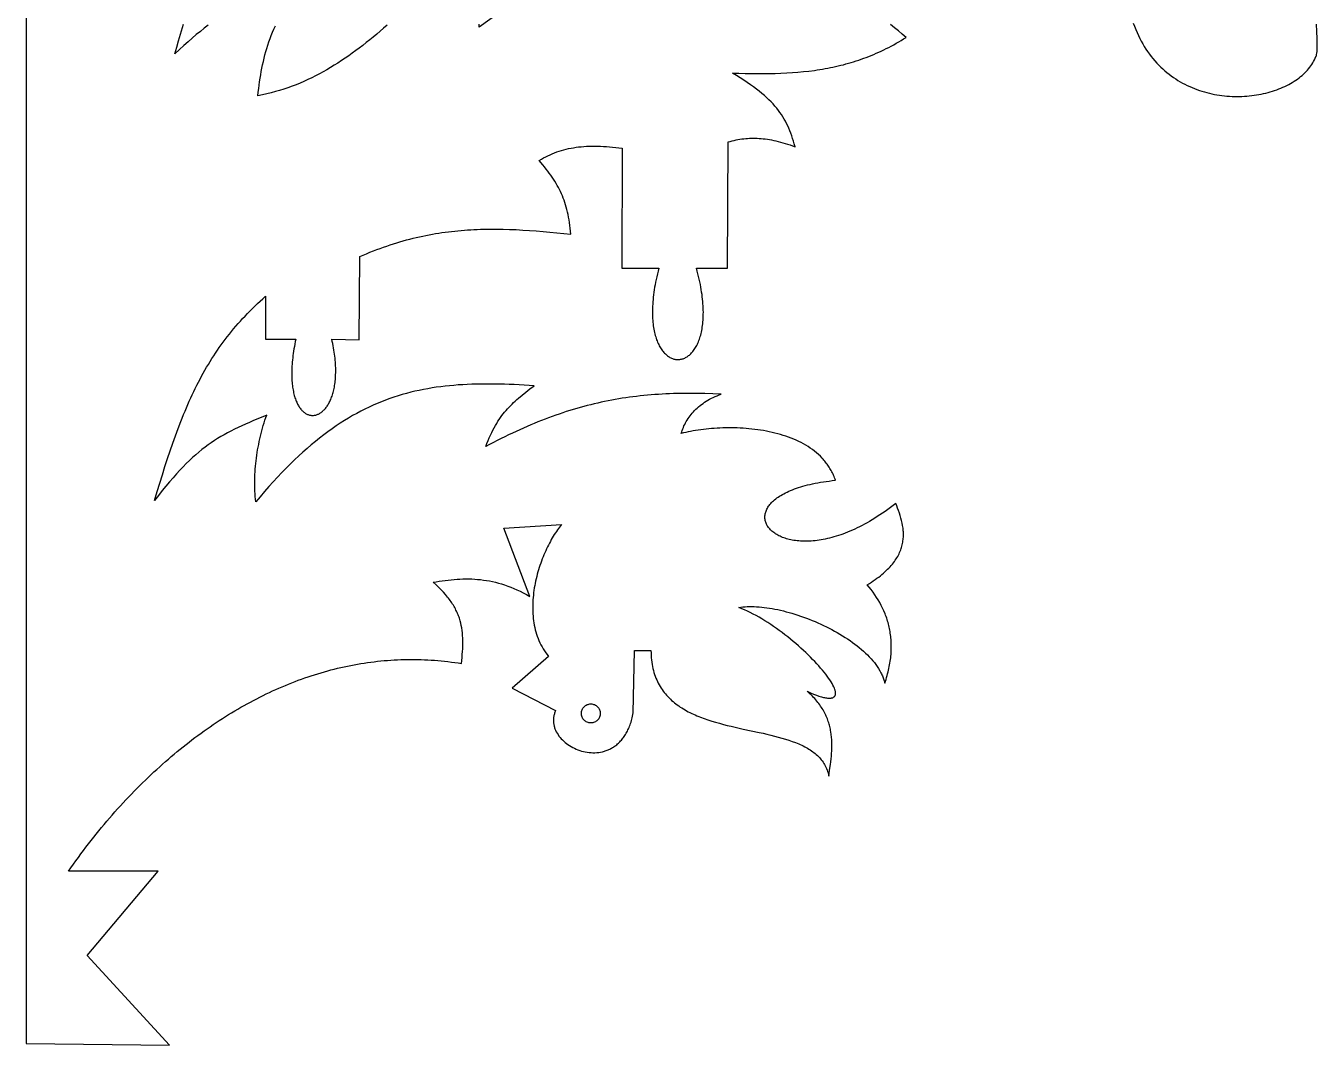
# Model space of a CAD drawing. Extents: x 2 to 372, y 3 to 246.
# Drawn here: x 278.8 to 353.7, y 4 to 63.1 of the extents above; entities that cross this region are included whole.
import ezdxf

# ---------------------------------------------------------------- set-up
doc = ezdxf.new("R2010")
doc.units = 0
doc.layers.add('Default_Layer', color=1, linetype='CONTINUOUS')
doc.layers.add('Vetor', color=1, linetype='CONTINUOUS')

msp = doc.modelspace()

# ---------------------------------------------------------------- linework, layer by layer
at = {"layer": 'Default_Layer'}
msp.add_lwpolyline([(312.094, 23.215), (312.091, 23.159), (312.082, 23.104), (312.069, 23.052), (312.05, 23.001), (312.027, 22.953), (312, 22.908), (311.968, 22.865), (311.932, 22.826), (311.893, 22.791), (311.851, 22.759), (311.806, 22.732), (311.758, 22.708), (311.707, 22.69), (311.654, 22.676), (311.6, 22.668), (311.544, 22.665), (311.487, 22.668), (311.433, 22.676), (311.38, 22.69), (311.329, 22.708), (311.281, 22.732), (311.236, 22.759), (311.194, 22.791), (311.155, 22.826), (311.119, 22.865), (311.088, 22.908), (311.06, 22.953), (311.037, 23.001), (311.018, 23.052), (311.005, 23.104), (310.996, 23.159), (310.994, 23.215), (310.996, 23.271), (311.005, 23.326), (311.018, 23.379), (311.037, 23.429), (311.06, 23.477), (311.088, 23.523), (311.119, 23.565), (311.155, 23.604), (311.194, 23.64), (311.236, 23.671), (311.281, 23.699), (311.329, 23.722), (311.38, 23.74), (311.433, 23.754), (311.487, 23.762), (311.544, 23.765), (311.6, 23.762), (311.654, 23.754), (311.707, 23.74), (311.758, 23.722), (311.806, 23.699), (311.851, 23.671), (311.893, 23.64), (311.932, 23.604), (311.968, 23.565), (312, 23.523), (312.027, 23.477), (312.05, 23.429), (312.069, 23.379), (312.082, 23.326), (312.091, 23.271), (312.094, 23.215)], close=True, dxfattribs=at)
at = {"layer": 'Vetor'}
for points in [[(278.755, 126.392), (278.766, 4.063), (287.084, 3.967), (282.311, 9.175), (286.433, 14.057), (281.226, 14.057), (281.369, 14.261), (281.513, 14.463), (281.658, 14.664), (281.804, 14.863), (281.951, 15.061), (282.098, 15.258), (282.247, 15.453), (282.396, 15.646), (282.545, 15.838), (282.696, 16.028), (282.847, 16.217), (282.999, 16.404), (283.152, 16.59), (283.306, 16.774), (283.46, 16.957), (283.615, 17.138), (283.771, 17.317), (283.927, 17.495), (284.084, 17.671), (284.242, 17.846), (284.401, 18.019), (284.56, 18.191), (284.72, 18.361), (284.881, 18.529), (285.042, 18.696), (285.204, 18.861), (285.366, 19.024), (285.53, 19.186), (285.694, 19.346), (285.858, 19.505), (286.023, 19.662), (286.189, 19.817), (286.356, 19.97), (286.523, 20.122), (286.69, 20.273), (286.858, 20.421), (287.027, 20.568), (287.197, 20.713), (287.367, 20.856), (287.537, 20.998), (287.708, 21.138), (287.88, 21.277), (288.052, 21.413), (288.225, 21.548), (288.398, 21.681), (288.572, 21.813), (288.747, 21.942), (288.922, 22.07), (289.097, 22.196), (289.273, 22.321), (289.45, 22.443), (289.626, 22.564), (289.804, 22.683), (289.982, 22.801), (290.16, 22.916), (290.339, 23.03), (290.518, 23.142), (290.698, 23.252), (290.879, 23.36), (291.059, 23.466), (291.24, 23.571), (291.422, 23.674), (291.604, 23.775), (291.786, 23.874), (291.969, 23.971), (292.152, 24.066), (292.336, 24.16), (292.52, 24.252), (292.704, 24.341), (292.889, 24.429), (293.074, 24.515), (293.26, 24.599), (293.446, 24.682), (293.632, 24.762), (293.819, 24.84), (294.006, 24.917), (294.193, 24.991), (294.38, 25.064), (294.568, 25.135), (294.757, 25.203), (294.945, 25.27), (295.134, 25.335), (295.323, 25.398), (295.513, 25.459), (295.702, 25.518), (295.892, 25.575), (296.083, 25.63), (296.273, 25.683), (296.464, 25.734), (296.655, 25.783), (296.846, 25.83), (297.038, 25.875), (297.229, 25.918), (297.421, 25.959), (297.614, 25.998), (297.806, 26.035), (297.999, 26.07), (298.192, 26.103), (298.385, 26.134), (298.578, 26.163), (298.771, 26.19), (298.965, 26.214), (299.158, 26.237), (299.352, 26.257), (299.546, 26.276), (299.741, 26.292), (299.935, 26.306), (300.129, 26.318), (300.324, 26.328), (300.519, 26.336), (300.714, 26.342), (300.908, 26.346), (301.104, 26.347), (301.299, 26.346), (301.494, 26.344), (301.689, 26.339), (301.885, 26.332), (302.08, 26.322), (302.276, 26.311), (302.471, 26.297), (302.667, 26.282), (302.863, 26.264), (303.058, 26.244), (303.254, 26.221), (303.45, 26.197), (303.646, 26.17), (303.841, 26.141), (304.037, 26.11), (304.056, 26.287), (304.072, 26.461), (304.086, 26.631), (304.098, 26.797), (304.108, 26.96), (304.114, 27.12), (304.117, 27.277), (304.117, 27.432), (304.113, 27.584), (304.106, 27.734), (304.093, 27.881), (304.077, 28.027), (304.056, 28.171), (304.029, 28.313), (303.998, 28.454), (303.96, 28.594), (303.917, 28.733), (303.894, 28.802), (303.868, 28.871), (303.842, 28.94), (303.813, 29.008), (303.783, 29.077), (303.751, 29.145), (303.718, 29.213), (303.682, 29.282), (303.645, 29.35), (303.606, 29.418), (303.566, 29.487), (303.523, 29.555), (303.479, 29.624), (303.432, 29.692), (303.384, 29.761), (303.333, 29.83), (303.281, 29.899), (303.226, 29.968), (303.111, 30.107), (302.987, 30.247), (302.854, 30.389), (302.711, 30.531), (302.56, 30.676), (302.398, 30.822), (302.573, 30.853), (302.747, 30.882), (302.92, 30.909), (303.093, 30.933), (303.265, 30.954), (303.436, 30.973), (303.608, 30.989), (303.779, 31.001), (303.95, 31.011), (304.121, 31.017), (304.291, 31.02), (304.462, 31.019), (304.633, 31.014), (304.804, 31.006), (304.975, 30.993), (305.147, 30.976), (305.319, 30.954), (305.491, 30.928), (305.665, 30.898), (305.838, 30.862), (306.013, 30.822), (306.188, 30.776), (306.364, 30.725), (306.541, 30.669), (306.719, 30.606), (306.898, 30.539), (307.078, 30.465), (307.259, 30.385), (307.442, 30.299), (307.626, 30.207), (307.811, 30.108), (307.998, 30.003), (306.496, 33.964), (309.842, 34.169), (309.782, 34.095), (309.723, 34.019), (309.663, 33.939), (309.603, 33.856), (309.544, 33.77), (309.485, 33.682), (309.426, 33.59), (309.367, 33.495), (309.309, 33.398), (309.252, 33.298), (309.195, 33.196), (309.14, 33.091), (309.084, 32.984), (309.03, 32.875), (308.977, 32.764), (308.925, 32.65), (308.873, 32.535), (308.823, 32.417), (308.775, 32.298), (308.727, 32.177), (308.681, 32.055), (308.636, 31.931), (308.593, 31.805), (308.552, 31.678), (308.512, 31.55), (308.474, 31.421), (308.438, 31.291), (308.404, 31.159), (308.372, 31.027), (308.342, 30.894), (308.314, 30.76), (308.288, 30.626), (308.265, 30.491), (308.244, 30.355), (308.226, 30.22), (308.21, 30.083), (308.196, 29.947), (308.185, 29.811), (308.177, 29.674), (308.172, 29.538), (308.17, 29.402), (308.171, 29.266), (308.174, 29.13), (308.181, 28.995), (308.191, 28.861), (308.205, 28.727), (308.221, 28.593), (308.242, 28.461), (308.265, 28.329), (308.292, 28.198), (308.323, 28.069), (308.358, 27.94), (308.396, 27.813), (308.439, 27.687), (308.485, 27.562), (308.535, 27.439), (308.589, 27.318), (308.648, 27.198), (308.711, 27.08), (308.778, 26.964), (308.849, 26.85), (308.925, 26.738), (309.006, 26.628), (309.091, 26.52), (306.974, 24.676), (309.501, 23.378), (309.479, 23.329), (309.46, 23.28), (309.443, 23.231), (309.427, 23.182), (309.414, 23.133), (309.403, 23.084), (309.393, 23.036), (309.386, 22.987), (309.38, 22.938), (309.376, 22.89), (309.374, 22.842), (309.373, 22.794), (309.375, 22.746), (309.378, 22.699), (309.383, 22.652), (309.389, 22.605), (309.397, 22.558), (309.407, 22.512), (309.418, 22.466), (309.431, 22.42), (309.445, 22.374), (309.461, 22.329), (309.497, 22.241), (309.539, 22.153), (309.586, 22.068), (309.639, 21.985), (309.696, 21.903), (309.758, 21.824), (309.825, 21.748), (309.896, 21.674), (309.971, 21.602), (310.05, 21.534), (310.133, 21.468), (310.219, 21.405), (310.309, 21.346), (310.401, 21.29), (310.496, 21.238), (310.594, 21.189), (310.694, 21.144), (310.797, 21.103), (310.901, 21.066), (311.007, 21.033), (311.114, 21.005), (311.223, 20.981), (311.333, 20.962), (311.443, 20.947), (311.554, 20.938), (311.665, 20.933), (311.777, 20.934), (311.889, 20.94), (312, 20.952), (312.11, 20.969), (312.22, 20.992), (312.275, 21.006), (312.329, 21.021), (312.384, 21.038), (312.437, 21.056), (312.491, 21.076), (312.544, 21.097), (312.596, 21.12), (312.649, 21.144), (312.7, 21.171), (312.752, 21.198), (312.802, 21.228), (312.853, 21.259), (312.902, 21.292), (312.951, 21.326), (313, 21.362), (313.047, 21.4), (313.094, 21.44), (313.141, 21.482), (313.186, 21.525), (313.231, 21.57), (313.275, 21.617), (313.319, 21.666), (313.361, 21.716), (313.403, 21.769), (313.443, 21.823), (313.483, 21.88), (313.522, 21.938), (313.56, 21.998), (313.596, 22.06), (313.632, 22.124), (313.667, 22.191), (313.7, 22.259), (313.733, 22.329), (313.764, 22.401), (313.794, 22.476), (313.823, 22.552), (313.851, 22.631), (313.877, 22.712), (313.903, 22.794), (313.926, 22.879), (313.949, 22.967), (313.97, 23.056), (313.99, 23.148), (314.008, 23.242), (314.076, 26.861), (315.033, 26.861), (315.036, 26.72), (315.042, 26.582), (315.052, 26.447), (315.065, 26.315), (315.081, 26.187), (315.101, 26.061), (315.124, 25.938), (315.15, 25.818), (315.178, 25.702), (315.21, 25.588), (315.245, 25.476), (315.283, 25.368), (315.323, 25.262), (315.366, 25.159), (315.412, 25.058), (315.461, 24.96), (315.512, 24.865), (315.566, 24.772), (315.623, 24.681), (315.681, 24.593), (315.743, 24.508), (315.806, 24.424), (315.872, 24.343), (315.941, 24.264), (316.011, 24.187), (316.084, 24.112), (316.158, 24.04), (316.235, 23.969), (316.314, 23.901), (316.394, 23.834), (316.477, 23.769), (316.561, 23.707), (316.648, 23.646), (316.736, 23.586), (316.825, 23.529), (316.917, 23.473), (317.01, 23.419), (317.104, 23.366), (317.2, 23.315), (317.297, 23.265), (317.396, 23.217), (317.496, 23.171), (317.597, 23.125), (317.7, 23.081), (317.803, 23.039), (317.908, 22.997), (318.121, 22.918), (318.338, 22.843), (318.558, 22.772), (318.781, 22.705), (319.006, 22.641), (319.234, 22.58), (319.464, 22.522), (319.695, 22.466), (319.926, 22.412), (320.391, 22.308), (320.855, 22.208), (321.314, 22.109), (321.541, 22.059), (321.765, 22.007), (321.987, 21.955), (322.205, 21.9), (322.42, 21.844), (322.63, 21.786), (322.836, 21.725), (323.038, 21.66), (323.234, 21.593), (323.424, 21.521), (323.517, 21.484), (323.608, 21.446), (323.697, 21.406), (323.785, 21.366), (323.872, 21.324), (323.956, 21.281), (324.039, 21.237), (324.119, 21.191), (324.198, 21.144), (324.275, 21.095), (324.349, 21.045), (324.422, 20.994), (324.492, 20.941), (324.56, 20.886), (324.626, 20.83), (324.69, 20.772), (324.751, 20.712), (324.81, 20.651), (324.866, 20.588), (324.92, 20.522), (324.971, 20.455), (325.02, 20.386), (325.066, 20.315), (325.109, 20.242), (325.149, 20.167), (325.187, 20.089), (325.222, 20.01), (325.253, 19.928), (325.282, 19.844), (325.308, 19.758), (325.33, 19.669), (325.35, 19.578), (325.401, 19.913), (325.448, 20.244), (325.468, 20.407), (325.486, 20.57), (325.502, 20.732), (325.515, 20.893), (325.525, 21.052), (325.531, 21.211), (325.533, 21.369), (325.532, 21.526), (325.525, 21.682), (325.514, 21.837), (325.497, 21.991), (325.475, 22.145), (325.462, 22.221), (325.447, 22.297), (325.431, 22.373), (325.413, 22.449), (325.394, 22.525), (325.373, 22.6), (325.35, 22.675), (325.325, 22.75), (325.299, 22.825), (325.271, 22.9), (325.241, 22.974), (325.209, 23.048), (325.175, 23.122), (325.139, 23.196), (325.101, 23.27), (325.061, 23.344), (325.018, 23.417), (324.974, 23.49), (324.927, 23.563), (324.879, 23.636), (324.827, 23.709), (324.774, 23.781), (324.718, 23.853), (324.66, 23.926), (324.599, 23.998), (324.536, 24.07), (324.47, 24.141), (324.402, 24.213), (324.331, 24.284), (324.257, 24.356), (324.181, 24.427), (324.102, 24.498), (324.291, 24.414), (324.467, 24.34), (324.631, 24.277), (324.782, 24.224), (324.922, 24.181), (324.987, 24.163), (325.049, 24.147), (325.109, 24.133), (325.166, 24.122), (325.219, 24.113), (325.27, 24.106), (325.319, 24.102), (325.364, 24.099), (325.407, 24.099), (325.447, 24.101), (325.485, 24.104), (325.519, 24.11), (325.552, 24.118), (325.581, 24.127), (325.608, 24.139), (325.633, 24.152), (325.655, 24.168), (325.675, 24.185), (325.692, 24.203), (325.707, 24.224), (325.719, 24.246), (325.729, 24.27), (325.737, 24.296), (325.743, 24.323), (325.746, 24.352), (325.747, 24.382), (325.746, 24.414), (325.742, 24.447), (325.737, 24.482), (325.729, 24.518), (325.719, 24.556), (325.708, 24.594), (325.678, 24.676), (325.641, 24.763), (325.595, 24.854), (325.543, 24.95), (325.483, 25.05), (325.416, 25.154), (325.343, 25.261), (325.263, 25.372), (325.177, 25.487), (325.084, 25.604), (324.986, 25.723), (324.882, 25.845), (324.773, 25.969), (324.659, 26.095), (324.54, 26.222), (324.416, 26.351), (324.288, 26.481), (324.155, 26.611), (324.018, 26.742), (323.878, 26.874), (323.734, 27.005), (323.587, 27.136), (323.437, 27.266), (323.284, 27.396), (323.128, 27.524), (322.97, 27.651), (322.809, 27.777), (322.647, 27.901), (322.483, 28.022), (322.318, 28.141), (322.151, 28.258), (321.983, 28.371), (321.815, 28.482), (321.646, 28.589), (321.476, 28.692), (321.307, 28.791), (321.137, 28.886), (320.968, 28.977), (320.8, 29.062), (320.632, 29.143), (320.465, 29.218), (320.3, 29.288), (320.136, 29.352), (320.251, 29.372), (320.371, 29.389), (320.494, 29.401), (320.622, 29.41), (320.753, 29.415), (320.888, 29.416), (321.026, 29.413), (321.167, 29.407), (321.312, 29.398), (321.459, 29.384), (321.609, 29.368), (321.761, 29.348), (321.916, 29.324), (322.073, 29.298), (322.232, 29.268), (322.392, 29.235), (322.554, 29.198), (322.717, 29.159), (322.882, 29.117), (323.048, 29.071), (323.214, 29.023), (323.381, 28.972), (323.549, 28.918), (323.717, 28.862), (323.885, 28.803), (324.053, 28.741), (324.221, 28.676), (324.388, 28.609), (324.555, 28.54), (324.721, 28.468), (324.886, 28.393), (325.05, 28.317), (325.212, 28.238), (325.373, 28.157), (325.533, 28.074), (325.69, 27.989), (325.845, 27.901), (325.999, 27.812), (326.149, 27.721), (326.298, 27.628), (326.443, 27.533), (326.585, 27.436), (326.725, 27.338), (326.861, 27.238), (326.993, 27.136), (327.122, 27.033), (327.247, 26.928), (327.368, 26.822), (327.485, 26.715), (327.597, 26.606), (327.705, 26.496), (327.808, 26.385), (327.906, 26.272), (327.999, 26.159), (328.087, 26.044), (328.169, 25.928), (328.245, 25.812), (328.316, 25.694), (328.381, 25.576), (328.411, 25.516), (328.439, 25.457), (328.466, 25.397), (328.491, 25.337), (328.515, 25.277), (328.537, 25.216), (328.557, 25.156), (328.575, 25.095), (328.592, 25.035), (328.607, 24.974), (328.643, 25.083), (328.678, 25.191), (328.711, 25.299), (328.741, 25.406), (328.77, 25.512), (328.797, 25.618), (328.822, 25.723), (328.845, 25.828), (328.866, 25.931), (328.886, 26.034), (328.903, 26.137), (328.919, 26.238), (328.933, 26.339), (328.945, 26.44), (328.956, 26.54), (328.965, 26.639), (328.972, 26.737), (328.977, 26.835), (328.98, 26.932), (328.982, 27.029), (328.982, 27.124), (328.981, 27.22), (328.978, 27.314), (328.973, 27.408), (328.967, 27.502), (328.959, 27.594), (328.949, 27.686), (328.938, 27.778), (328.925, 27.869), (328.91, 27.959), (328.894, 28.049), (328.877, 28.138), (328.858, 28.226), (328.837, 28.314), (328.815, 28.401), (328.792, 28.488), (328.767, 28.574), (328.741, 28.659), (328.713, 28.744), (328.683, 28.829), (328.653, 28.912), (328.621, 28.995), (328.552, 29.16), (328.478, 29.322), (328.399, 29.482), (328.315, 29.64), (328.225, 29.795), (328.131, 29.948), (328.031, 30.1), (327.927, 30.248), (327.818, 30.395), (327.705, 30.54), (327.587, 30.683), (327.708, 30.756), (327.824, 30.83), (327.937, 30.904), (328.045, 30.978), (328.15, 31.053), (328.25, 31.127), (328.346, 31.201), (328.438, 31.276), (328.527, 31.35), (328.611, 31.425), (328.692, 31.499), (328.769, 31.574), (328.843, 31.649), (328.913, 31.724), (328.979, 31.799), (329.042, 31.873), (329.102, 31.948), (329.158, 32.023), (329.211, 32.098), (329.261, 32.173), (329.308, 32.248), (329.351, 32.323), (329.392, 32.398), (329.43, 32.473), (329.464, 32.548), (329.496, 32.623), (329.526, 32.698), (329.552, 32.773), (329.576, 32.848), (329.598, 32.922), (329.616, 32.997), (329.633, 33.072), (329.647, 33.146), (329.658, 33.221), (329.668, 33.296), (329.675, 33.37), (329.68, 33.444), (329.683, 33.519), (329.684, 33.593), (329.683, 33.667), (329.68, 33.741), (329.676, 33.815), (329.669, 33.888), (329.661, 33.962), (329.651, 34.036), (329.64, 34.109), (329.613, 34.255), (329.58, 34.401), (329.542, 34.546), (329.499, 34.691), (329.453, 34.835), (329.403, 34.978), (329.349, 35.12), (329.293, 35.262), (329.235, 35.402), (329.081, 35.28), (328.926, 35.162), (328.773, 35.048), (328.62, 34.938), (328.469, 34.832), (328.318, 34.729), (328.168, 34.63), (328.019, 34.536), (327.87, 34.444), (327.723, 34.357), (327.577, 34.273), (327.432, 34.193), (327.287, 34.116), (327.144, 34.043), (327.002, 33.973), (326.862, 33.906), (326.722, 33.843), (326.584, 33.783), (326.446, 33.726), (326.31, 33.673), (326.176, 33.623), (326.043, 33.575), (325.911, 33.531), (325.78, 33.49), (325.651, 33.452), (325.524, 33.417), (325.397, 33.384), (325.273, 33.355), (325.15, 33.328), (325.028, 33.304), (324.908, 33.283), (324.79, 33.264), (324.674, 33.248), (324.559, 33.235), (324.446, 33.223), (324.334, 33.215), (324.225, 33.209), (324.117, 33.205), (324.011, 33.203), (323.907, 33.204), (323.805, 33.207), (323.705, 33.212), (323.607, 33.22), (323.51, 33.229), (323.416, 33.241), (323.324, 33.254), (323.234, 33.269), (323.146, 33.287), (323.061, 33.306), (322.977, 33.327), (322.896, 33.35), (322.817, 33.374), (322.74, 33.4), (322.666, 33.428), (322.594, 33.457), (322.524, 33.488), (322.457, 33.521), (322.392, 33.554), (322.33, 33.589), (322.27, 33.626), (322.213, 33.664), (322.158, 33.703), (322.106, 33.743), (322.056, 33.785), (322.009, 33.827), (321.965, 33.871), (321.924, 33.916), (321.885, 33.961), (321.849, 34.008), (321.816, 34.055), (321.785, 34.103), (321.758, 34.153), (321.733, 34.202), (321.712, 34.253), (321.693, 34.304), (321.677, 34.356), (321.665, 34.408), (321.655, 34.461), (321.648, 34.515), (321.645, 34.568), (321.645, 34.622), (321.648, 34.677), (321.654, 34.732), (321.663, 34.787), (321.676, 34.842), (321.691, 34.897), (321.711, 34.953), (321.733, 35.008), (321.759, 35.064), (321.789, 35.119), (321.821, 35.174), (321.858, 35.23), (321.898, 35.285), (321.941, 35.339), (321.988, 35.394), (322.038, 35.448), (322.093, 35.502), (322.15, 35.556), (322.212, 35.609), (322.277, 35.661), (322.346, 35.713), (322.419, 35.764), (322.496, 35.815), (322.576, 35.865), (322.66, 35.914), (322.749, 35.963), (322.841, 36.011), (322.937, 36.057), (323.037, 36.103), (323.141, 36.148), (323.25, 36.192), (323.362, 36.235), (323.479, 36.277), (323.599, 36.317), (323.724, 36.357), (323.853, 36.395), (323.986, 36.432), (324.124, 36.467), (324.266, 36.502), (324.412, 36.534), (324.563, 36.566), (324.718, 36.595), (324.877, 36.624), (325.041, 36.65), (325.209, 36.675), (325.382, 36.698), (325.559, 36.72), (325.741, 36.739), (325.716, 36.813), (325.689, 36.887), (325.66, 36.959), (325.63, 37.029), (325.599, 37.099), (325.566, 37.168), (325.532, 37.236), (325.496, 37.303), (325.46, 37.368), (325.421, 37.433), (325.382, 37.497), (325.341, 37.559), (325.299, 37.621), (325.256, 37.681), (325.211, 37.741), (325.165, 37.8), (325.118, 37.857), (325.07, 37.914), (325.021, 37.97), (324.97, 38.024), (324.866, 38.131), (324.757, 38.233), (324.644, 38.332), (324.528, 38.428), (324.407, 38.519), (324.282, 38.607), (324.154, 38.691), (324.022, 38.772), (323.887, 38.849), (323.749, 38.923), (323.608, 38.993), (323.464, 39.06), (323.317, 39.124), (323.168, 39.185), (323.016, 39.242), (322.862, 39.296), (322.706, 39.347), (322.548, 39.395), (322.388, 39.44), (322.227, 39.482), (322.064, 39.52), (321.899, 39.556), (321.733, 39.59), (321.567, 39.62), (321.399, 39.648), (321.23, 39.672), (321.061, 39.695), (320.891, 39.714), (320.721, 39.731), (320.551, 39.746), (320.381, 39.758), (320.21, 39.767), (320.041, 39.774), (319.871, 39.779), (319.702, 39.782), (319.534, 39.782), (319.366, 39.78), (319.2, 39.776), (319.034, 39.77), (318.87, 39.761), (318.707, 39.751), (318.546, 39.739), (318.387, 39.724), (318.23, 39.708), (318.074, 39.69), (317.921, 39.671), (317.77, 39.649), (317.621, 39.626), (317.476, 39.601), (317.333, 39.574), (317.192, 39.546), (317.055, 39.517), (316.921, 39.486), (316.791, 39.453), (316.817, 39.543), (316.846, 39.632), (316.878, 39.72), (316.913, 39.808), (316.951, 39.895), (316.992, 39.981), (317.036, 40.066), (317.083, 40.151), (317.133, 40.234), (317.186, 40.317), (317.242, 40.398), (317.301, 40.478), (317.362, 40.557), (317.427, 40.635), (317.495, 40.711), (317.566, 40.786), (317.64, 40.859), (317.717, 40.931), (317.797, 41.001), (317.88, 41.069), (317.965, 41.136), (318.054, 41.201), (318.146, 41.264), (318.241, 41.325), (318.339, 41.383), (318.439, 41.44), (318.543, 41.495), (318.65, 41.548), (318.76, 41.598), (318.873, 41.646), (318.988, 41.691), (319.107, 41.734), (318.626, 41.755), (318.153, 41.769), (317.919, 41.774), (317.688, 41.778), (317.458, 41.78), (317.23, 41.78), (317.004, 41.779), (316.78, 41.776), (316.557, 41.771), (316.336, 41.765), (316.116, 41.758), (315.898, 41.748), (315.681, 41.737), (315.465, 41.724), (315.251, 41.709), (315.038, 41.693), (314.826, 41.675), (314.615, 41.655), (314.405, 41.633), (314.196, 41.609), (313.988, 41.584), (313.78, 41.556), (313.574, 41.527), (313.368, 41.496), (313.163, 41.463), (312.958, 41.428), (312.754, 41.39), (312.55, 41.351), (312.347, 41.31), (312.144, 41.267), (311.941, 41.222), (311.738, 41.175), (311.536, 41.126), (311.334, 41.074), (311.131, 41.021), (310.929, 40.965), (310.726, 40.907), (310.524, 40.848), (310.321, 40.785), (310.117, 40.721), (309.914, 40.654), (309.71, 40.585), (309.505, 40.514), (309.3, 40.441), (309.095, 40.365), (308.888, 40.287), (308.681, 40.207), (308.473, 40.124), (308.265, 40.039), (308.055, 39.951), (307.844, 39.861), (307.633, 39.769), (307.42, 39.674), (307.206, 39.576), (306.991, 39.477), (306.775, 39.374), (306.557, 39.269), (306.338, 39.162), (306.117, 39.052), (305.895, 38.939), (305.671, 38.824), (305.445, 38.706), (305.514, 38.881), (305.583, 39.049), (305.652, 39.21), (305.722, 39.364), (305.792, 39.511), (305.863, 39.652), (305.934, 39.787), (306.007, 39.916), (306.08, 40.04), (306.154, 40.16), (306.229, 40.274), (306.306, 40.385), (306.383, 40.491), (306.463, 40.594), (306.543, 40.694), (306.626, 40.791), (306.71, 40.886), (306.796, 40.978), (306.884, 41.068), (306.974, 41.157), (307.066, 41.245), (307.16, 41.332), (307.256, 41.418), (307.356, 41.504), (307.561, 41.677), (307.778, 41.854), (308.007, 42.036), (308.248, 42.228), (307.667, 42.262), (307.38, 42.276), (307.096, 42.289), (306.814, 42.3), (306.535, 42.309), (306.257, 42.316), (305.982, 42.321), (305.709, 42.324), (305.439, 42.324), (305.17, 42.322), (304.903, 42.317), (304.638, 42.309), (304.375, 42.299), (304.113, 42.285), (303.854, 42.268), (303.595, 42.248), (303.339, 42.225), (303.084, 42.198), (302.83, 42.168), (302.578, 42.133), (302.327, 42.095), (302.077, 42.054), (301.829, 42.008), (301.581, 41.957), (301.335, 41.903), (301.089, 41.844), (300.845, 41.781), (300.601, 41.713), (300.358, 41.64), (300.116, 41.562), (299.874, 41.479), (299.633, 41.391), (299.393, 41.298), (299.153, 41.2), (298.913, 41.096), (298.674, 40.986), (298.434, 40.871), (298.196, 40.75), (297.957, 40.623), (297.718, 40.49), (297.48, 40.35), (297.241, 40.205), (297.002, 40.053), (296.763, 39.894), (296.524, 39.729), (296.284, 39.557), (296.044, 39.378), (295.803, 39.192), (295.562, 38.999), (295.321, 38.798), (295.079, 38.591), (294.836, 38.376), (294.592, 38.153), (294.347, 37.922), (294.102, 37.684), (293.856, 37.438), (293.608, 37.183), (293.359, 36.921), (293.11, 36.65), (292.859, 36.371), (292.607, 36.083), (292.353, 35.786), (292.098, 35.481), (292.082, 35.639), (292.07, 35.797), (292.059, 35.955), (292.051, 36.114), (292.046, 36.273), (292.042, 36.433), (292.042, 36.592), (292.043, 36.752), (292.047, 36.912), (292.053, 37.072), (292.062, 37.231), (292.072, 37.391), (292.085, 37.551), (292.1, 37.711), (292.118, 37.87), (292.137, 38.03), (292.159, 38.189), (292.183, 38.348), (292.209, 38.507), (292.238, 38.665), (292.268, 38.823), (292.3, 38.981), (292.335, 39.138), (292.371, 39.294), (292.41, 39.45), (292.45, 39.606), (292.493, 39.761), (292.537, 39.915), (292.583, 40.069), (292.632, 40.222), (292.682, 40.374), (292.734, 40.526), (292.22, 40.309), (291.976, 40.204), (291.74, 40.101), (291.511, 40), (291.289, 39.899), (291.074, 39.798), (290.864, 39.696), (290.66, 39.593), (290.46, 39.489), (290.265, 39.382), (290.074, 39.272), (289.886, 39.159), (289.7, 39.042), (289.517, 38.92), (289.335, 38.793), (289.155, 38.66), (288.975, 38.521), (288.795, 38.375), (288.615, 38.221), (288.434, 38.059), (288.252, 37.889), (288.067, 37.709), (287.88, 37.519), (287.69, 37.319), (287.496, 37.108), (287.298, 36.885), (287.095, 36.65), (286.888, 36.402), (286.674, 36.141), (286.455, 35.866), (286.228, 35.576), (286.38, 36.084), (286.53, 36.58), (286.68, 37.065), (286.83, 37.537), (286.981, 37.999), (287.132, 38.449), (287.284, 38.889), (287.437, 39.319), (287.593, 39.739), (287.751, 40.149), (287.831, 40.351), (287.912, 40.55), (287.993, 40.747), (288.076, 40.942), (288.159, 41.135), (288.243, 41.326), (288.329, 41.514), (288.415, 41.701), (288.503, 41.886), (288.591, 42.068), (288.681, 42.249), (288.772, 42.428), (288.865, 42.605), (288.959, 42.78), (289.054, 42.954), (289.151, 43.126), (289.249, 43.296), (289.349, 43.464), (289.451, 43.631), (289.554, 43.797), (289.659, 43.961), (289.765, 44.123), (289.874, 44.284), (289.984, 44.444), (290.097, 44.603), (290.211, 44.76), (290.328, 44.916), (290.446, 45.07), (290.567, 45.224), (290.69, 45.376), (290.815, 45.528), (290.942, 45.678), (291.072, 45.827), (291.204, 45.976), (291.339, 46.123), (291.476, 46.27), (291.616, 46.415), (291.758, 46.56), (291.904, 46.704), (292.051, 46.848), (292.202, 46.991), (292.355, 47.133), (292.511, 47.275), (292.671, 47.416), (292.671, 44.926), (294.424, 44.926), (294.395, 44.782), (294.367, 44.64), (294.341, 44.501), (294.318, 44.365), (294.297, 44.231), (294.277, 44.099), (294.26, 43.97), (294.245, 43.844), (294.231, 43.72), (294.22, 43.598), (294.21, 43.478), (294.202, 43.362), (294.196, 43.247), (294.192, 43.135), (294.189, 43.026), (294.189, 42.918), (294.189, 42.814), (294.192, 42.711), (294.196, 42.611), (294.201, 42.514), (294.208, 42.418), (294.217, 42.325), (294.227, 42.235), (294.238, 42.147), (294.251, 42.061), (294.265, 41.978), (294.281, 41.897), (294.297, 41.818), (294.315, 41.742), (294.335, 41.668), (294.355, 41.596), (294.376, 41.527), (294.399, 41.46), (294.423, 41.395), (294.447, 41.333), (294.473, 41.273), (294.5, 41.215), (294.527, 41.159), (294.556, 41.106), (294.585, 41.055), (294.615, 41.007), (294.646, 40.96), (294.678, 40.916), (294.71, 40.874), (294.744, 40.835), (294.777, 40.798), (294.812, 40.763), (294.847, 40.73), (294.882, 40.699), (294.918, 40.671), (294.955, 40.645), (294.992, 40.621), (295.03, 40.599), (295.067, 40.58), (295.106, 40.563), (295.144, 40.548), (295.183, 40.535), (295.222, 40.524), (295.261, 40.516), (295.3, 40.51), (295.34, 40.506), (295.38, 40.504), (295.419, 40.504), (295.459, 40.506), (295.499, 40.511), (295.539, 40.518), (295.578, 40.527), (295.618, 40.538), (295.657, 40.551), (295.697, 40.566), (295.736, 40.584), (295.775, 40.603), (295.813, 40.625), (295.851, 40.649), (295.889, 40.675), (295.927, 40.703), (295.964, 40.733), (296.001, 40.765), (296.037, 40.799), (296.073, 40.835), (296.108, 40.874), (296.142, 40.914), (296.176, 40.957), (296.21, 41.002), (296.242, 41.048), (296.274, 41.097), (296.305, 41.148), (296.336, 41.2), (296.365, 41.255), (296.394, 41.312), (296.422, 41.371), (296.449, 41.432), (296.475, 41.495), (296.5, 41.56), (296.524, 41.627), (296.546, 41.696), (296.568, 41.767), (296.589, 41.84), (296.608, 41.914), (296.626, 41.991), (296.644, 42.07), (296.659, 42.151), (296.674, 42.234), (296.687, 42.318), (296.699, 42.405), (296.709, 42.494), (296.718, 42.584), (296.725, 42.677), (296.731, 42.771), (296.736, 42.868), (296.738, 42.966), (296.74, 43.066), (296.739, 43.168), (296.737, 43.272), (296.733, 43.378), (296.728, 43.486), (296.72, 43.596), (296.711, 43.707), (296.7, 43.821), (296.687, 43.936), (296.672, 44.053), (296.655, 44.172), (296.636, 44.293), (296.616, 44.416), (296.593, 44.541), (296.568, 44.667), (296.541, 44.795), (296.511, 44.926), (298.093, 44.888), (298.131, 49.717), (298.33, 49.803), (298.529, 49.887), (298.726, 49.968), (298.923, 50.046), (299.119, 50.121), (299.314, 50.194), (299.508, 50.264), (299.701, 50.331), (299.894, 50.396), (300.086, 50.458), (300.278, 50.518), (300.468, 50.575), (300.658, 50.63), (300.848, 50.682), (301.037, 50.732), (301.226, 50.779), (301.414, 50.825), (301.602, 50.868), (301.789, 50.909), (301.976, 50.947), (302.163, 50.984), (302.349, 51.018), (302.536, 51.05), (302.722, 51.08), (302.907, 51.108), (303.093, 51.134), (303.279, 51.159), (303.464, 51.181), (303.65, 51.201), (303.835, 51.22), (304.021, 51.237), (304.206, 51.252), (304.392, 51.265), (304.578, 51.276), (304.764, 51.286), (304.95, 51.295), (305.136, 51.301), (305.323, 51.306), (305.51, 51.31), (305.697, 51.312), (306.073, 51.312), (306.451, 51.306), (306.831, 51.295), (307.213, 51.28), (307.597, 51.259), (307.985, 51.234), (308.375, 51.205), (308.77, 51.173), (309.167, 51.136), (309.569, 51.097), (309.975, 51.055), (310.386, 51.009), (310.37, 51.188), (310.352, 51.361), (310.332, 51.529), (310.309, 51.693), (310.285, 51.852), (310.257, 52.006), (310.227, 52.156), (310.195, 52.303), (310.16, 52.446), (310.122, 52.585), (310.082, 52.721), (310.039, 52.855), (309.994, 52.986), (309.945, 53.114), (309.894, 53.24), (309.84, 53.365), (309.783, 53.487), (309.723, 53.609), (309.66, 53.729), (309.594, 53.848), (309.525, 53.967), (309.453, 54.085), (309.378, 54.203), (309.3, 54.321), (309.218, 54.439), (309.133, 54.558), (309.044, 54.677), (308.953, 54.798), (308.858, 54.92), (308.759, 55.043), (308.552, 55.295), (308.675, 55.369), (308.8, 55.44), (308.926, 55.506), (309.053, 55.569), (309.181, 55.629), (309.31, 55.685), (309.44, 55.737), (309.572, 55.786), (309.705, 55.832), (309.84, 55.874), (309.976, 55.913), (310.114, 55.948), (310.254, 55.981), (310.396, 56.009), (310.539, 56.035), (310.685, 56.058), (310.833, 56.077), (310.983, 56.093), (311.135, 56.106), (311.29, 56.116), (311.447, 56.122), (311.607, 56.126), (311.769, 56.127), (311.934, 56.125), (312.102, 56.119), (312.273, 56.111), (312.446, 56.1), (312.623, 56.086), (312.803, 56.07), (312.986, 56.05), (313.172, 56.028), (313.362, 56.003), (313.343, 49.038), (315.49, 49.038), (315.447, 48.873), (315.407, 48.71), (315.37, 48.55), (315.335, 48.393), (315.303, 48.239), (315.274, 48.087), (315.248, 47.938), (315.224, 47.791), (315.203, 47.647), (315.184, 47.506), (315.168, 47.367), (315.154, 47.231), (315.142, 47.097), (315.133, 46.966), (315.126, 46.838), (315.121, 46.712), (315.119, 46.589), (315.118, 46.469), (315.12, 46.351), (315.123, 46.236), (315.129, 46.123), (315.137, 46.013), (315.146, 45.906), (315.157, 45.801), (315.171, 45.699), (315.186, 45.599), (315.202, 45.502), (315.22, 45.408), (315.24, 45.316), (315.262, 45.227), (315.285, 45.141), (315.31, 45.057), (315.336, 44.976), (315.363, 44.897), (315.392, 44.821), (315.422, 44.748), (315.453, 44.677), (315.486, 44.609), (315.519, 44.543), (315.554, 44.48), (315.59, 44.419), (315.627, 44.362), (315.665, 44.306), (315.704, 44.254), (315.744, 44.204), (315.784, 44.156), (315.826, 44.111), (315.868, 44.069), (315.911, 44.029), (315.955, 43.992), (315.999, 43.958), (316.044, 43.926), (316.089, 43.897), (316.135, 43.87), (316.181, 43.846), (316.228, 43.824), (316.275, 43.805), (316.322, 43.789), (316.37, 43.775), (316.417, 43.764), (316.465, 43.756), (316.514, 43.75), (316.562, 43.746), (316.61, 43.745), (316.658, 43.747), (316.706, 43.752), (316.754, 43.759), (316.802, 43.768), (316.85, 43.78), (316.897, 43.795), (316.944, 43.812), (316.991, 43.832), (317.038, 43.854), (317.084, 43.879), (317.129, 43.907), (317.174, 43.937), (317.219, 43.97), (317.262, 44.005), (317.306, 44.043), (317.348, 44.083), (317.39, 44.126), (317.431, 44.172), (317.471, 44.22), (317.51, 44.271), (317.549, 44.324), (317.586, 44.38), (317.622, 44.439), (317.658, 44.5), (317.692, 44.563), (317.725, 44.629), (317.757, 44.698), (317.787, 44.769), (317.816, 44.843), (317.844, 44.919), (317.871, 44.998), (317.896, 45.08), (317.92, 45.164), (317.942, 45.251), (317.962, 45.34), (317.981, 45.432), (317.999, 45.526), (318.014, 45.623), (318.028, 45.722), (318.04, 45.824), (318.051, 45.929), (318.059, 46.036), (318.065, 46.146), (318.07, 46.258), (318.072, 46.373), (318.073, 46.49), (318.071, 46.61), (318.067, 46.732), (318.061, 46.857), (318.052, 46.985), (318.042, 47.115), (318.029, 47.248), (318.013, 47.383), (317.996, 47.521), (317.975, 47.661), (317.952, 47.804), (317.927, 47.949), (317.899, 48.097), (317.868, 48.247), (317.835, 48.4), (317.799, 48.556), (317.76, 48.714), (317.718, 48.875), (317.674, 49.038), (319.481, 49.038), (319.516, 56.372), (319.632, 56.404), (319.746, 56.433), (319.86, 56.46), (319.972, 56.484), (320.084, 56.506), (320.196, 56.525), (320.307, 56.542), (320.419, 56.557), (320.53, 56.568), (320.641, 56.578), (320.752, 56.584), (320.864, 56.588), (320.976, 56.59), (321.089, 56.589), (321.203, 56.585), (321.318, 56.578), (321.434, 56.569), (321.551, 56.557), (321.67, 56.543), (321.79, 56.525), (321.911, 56.505), (322.035, 56.482), (322.16, 56.456), (322.288, 56.427), (322.418, 56.395), (322.55, 56.361), (322.685, 56.323), (322.822, 56.283), (322.962, 56.24), (323.105, 56.193), (323.251, 56.144), (323.401, 56.092), (323.353, 56.256), (323.304, 56.416), (323.253, 56.572), (323.201, 56.724), (323.147, 56.872), (323.091, 57.017), (323.032, 57.159), (322.97, 57.297), (322.905, 57.433), (322.836, 57.566), (322.763, 57.697), (322.687, 57.826), (322.605, 57.953), (322.519, 58.079), (322.428, 58.203), (322.331, 58.326), (322.228, 58.449), (322.119, 58.571), (322.004, 58.693), (321.881, 58.815), (321.752, 58.937), (321.615, 59.059), (321.471, 59.183), (321.318, 59.307), (321.157, 59.433), (320.988, 59.559), (320.809, 59.688), (320.621, 59.819), (320.423, 59.952), (320.215, 60.087), (319.997, 60.225), (319.768, 60.366), (320.136, 60.354), (320.499, 60.345), (320.857, 60.338), (321.21, 60.335), (321.559, 60.335), (321.903, 60.338), (322.243, 60.346), (322.579, 60.357), (322.911, 60.373), (323.239, 60.393), (323.563, 60.418), (323.884, 60.448), (324.202, 60.483), (324.517, 60.523), (324.673, 60.545), (324.829, 60.569), (324.984, 60.594), (325.138, 60.621), (325.292, 60.649), (325.445, 60.679), (325.597, 60.71), (325.749, 60.743), (325.9, 60.778), (326.05, 60.814), (326.2, 60.852), (326.35, 60.892), (326.499, 60.933), (326.648, 60.977), (326.796, 61.022), (326.943, 61.068), (327.091, 61.117), (327.238, 61.168), (327.384, 61.22), (327.53, 61.275), (327.676, 61.331), (327.822, 61.39), (327.967, 61.45), (328.112, 61.513), (328.257, 61.578), (328.402, 61.644), (328.546, 61.713), (328.69, 61.785), (328.834, 61.858), (328.978, 61.934), (329.122, 62.011), (329.265, 62.092), (329.409, 62.174), (329.552, 62.259), (329.696, 62.346), (329.839, 62.436), (329.619, 62.627), (329.394, 62.814), (329.166, 62.997), (329.051, 63.087), (328.934, 63.176)], [(306.161, 63.819), (305.061, 63.03), (305.059, 63.195)], [(289.339, 63.144), (289.113, 62.97), (288.883, 62.786), (288.649, 62.594), (288.411, 62.391), (288.169, 62.18), (287.922, 61.958), (287.67, 61.727), (287.412, 61.485), (287.51, 61.863), (287.613, 62.243), (287.723, 62.624), (287.838, 63.006), (287.898, 63.198)], [(299.721, 63.136), (299.521, 62.962), (299.32, 62.791), (299.119, 62.622), (298.918, 62.456), (298.716, 62.293), (298.514, 62.132), (298.311, 61.973), (298.107, 61.818), (297.903, 61.665), (297.698, 61.516), (297.491, 61.369), (297.284, 61.226), (297.075, 61.086), (296.865, 60.949), (296.654, 60.816), (296.44, 60.686), (296.226, 60.56), (296.009, 60.437), (295.791, 60.318), (295.571, 60.204), (295.349, 60.093), (295.124, 59.986), (294.897, 59.883), (294.668, 59.784), (294.437, 59.69), (294.203, 59.6), (293.966, 59.515), (293.726, 59.434), (293.484, 59.357), (293.239, 59.286), (292.99, 59.219), (292.739, 59.157), (292.484, 59.1), (292.226, 59.049), (292.247, 59.256), (292.27, 59.461), (292.295, 59.664), (292.323, 59.865), (292.352, 60.064), (292.384, 60.262), (292.419, 60.459), (292.456, 60.654), (292.496, 60.848), (292.539, 61.04), (292.584, 61.232), (292.634, 61.422), (292.686, 61.612), (292.742, 61.8), (292.801, 61.988), (292.864, 62.176), (292.931, 62.363), (293.002, 62.549), (293.077, 62.735), (293.156, 62.921), (293.24, 63.107)], [(343.027, 63.263), (343.094, 63.077), (343.165, 62.896), (343.24, 62.719), (343.318, 62.547), (343.4, 62.379), (343.485, 62.216), (343.573, 62.058), (343.665, 61.904), (343.759, 61.755), (343.857, 61.609), (343.957, 61.469), (344.061, 61.333), (344.167, 61.201), (344.275, 61.073), (344.386, 60.949), (344.5, 60.83), (344.616, 60.715), (344.734, 60.604), (344.854, 60.497), (344.977, 60.394), (345.101, 60.295), (345.228, 60.2), (345.356, 60.109), (345.486, 60.022), (345.617, 59.939), (345.751, 59.86), (345.885, 59.784), (346.021, 59.712), (346.159, 59.644), (346.297, 59.579), (346.437, 59.519), (346.578, 59.461), (346.719, 59.408), (346.862, 59.358), (347.005, 59.311), (347.149, 59.268), (347.294, 59.228), (347.439, 59.192), (347.584, 59.159), (347.73, 59.129), (347.876, 59.103), (348.023, 59.079), (348.169, 59.059), (348.315, 59.043), (348.461, 59.029), (348.607, 59.018), (348.753, 59.011), (348.898, 59.006), (349.043, 59.005), (349.187, 59.006), (349.331, 59.01), (349.474, 59.017), (349.616, 59.027), (349.757, 59.04), (349.897, 59.055), (350.036, 59.074), (350.174, 59.094), (350.311, 59.118), (350.446, 59.144), (350.58, 59.173), (350.712, 59.204), (350.843, 59.238), (350.972, 59.274), (351.099, 59.313), (351.225, 59.354), (351.348, 59.397), (351.469, 59.442), (351.589, 59.49), (351.706, 59.541), (351.82, 59.593), (351.932, 59.647), (352.042, 59.704), (352.149, 59.763), (352.254, 59.824), (352.355, 59.886), (352.454, 59.951), (352.55, 60.018), (352.643, 60.086), (352.733, 60.157), (352.819, 60.229), (352.902, 60.303), (352.982, 60.379), (353.059, 60.457), (353.131, 60.536), (353.201, 60.617), (353.266, 60.7), (353.328, 60.784), (353.385, 60.869), (353.439, 60.956), (353.489, 61.045), (353.534, 61.135), (353.575, 61.226), (353.612, 61.319), (353.618, 61.321), (353.623, 61.324), (353.633, 61.335), (353.643, 61.352), (353.652, 61.374), (353.659, 61.402), (353.666, 61.436), (353.678, 61.519), (353.686, 61.621), (353.692, 61.742), (353.695, 61.88), (353.696, 62.033), (353.694, 62.2), (353.691, 62.38), (353.678, 62.772), (353.66, 63.198)]]:
    msp.add_lwpolyline(points, dxfattribs=at)

doc.saveas('drawing.dxf')
